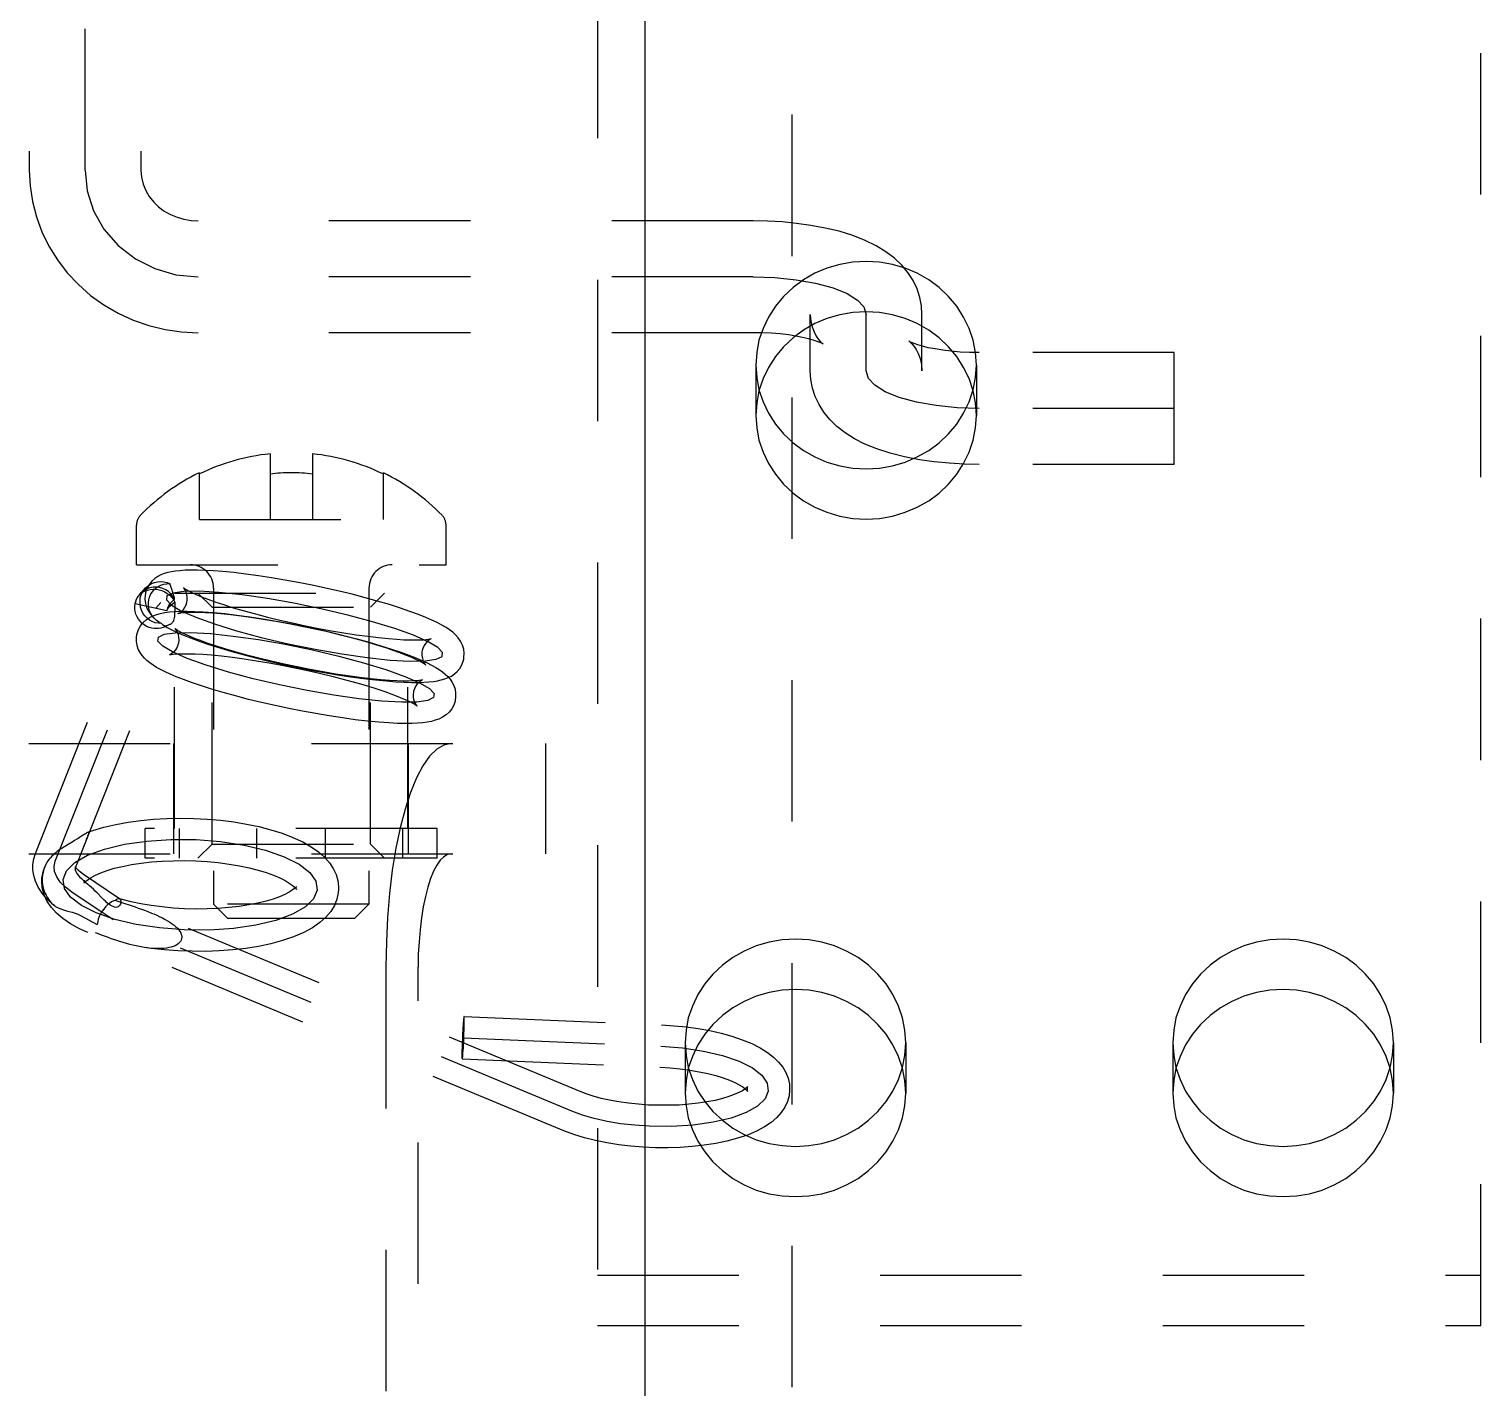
# Model space of a CAD drawing. Header units: inches. Extents: x -15 to 162, y -14 to 102.
# Drawn here: x 73.301 to 74.329, y 50.929 to 51.89 of the extents above; entities that cross this region are included whole.
import ezdxf

# ---------------------------------------------------------------- set-up
doc = ezdxf.new("R2010")
doc.units = ezdxf.units.IN
doc.header["$MEASUREMENT"] = 0
doc.linetypes.add('HIDDEN', pattern=[0.2, 0.1, -0.1])
doc.layers.add('DEFAULT_2', color=8, linetype='HIDDEN')
doc.layers.add('MAIN_OR_RIGHT_DOOR_ASSEMBLY', color=7, linetype='Continuous')

# ---------------------------------------------------------------- blocks, each defined once
blk = doc.blocks.new('ENCLOSURE')
at = {"layer": 'DEFAULT_2', "color": 8, "linetype": 'HIDDEN'}
for p, q in [((73.3016, 52.6039), (73.3016, 51.7906)), ((73.3411, 51.7906), (73.3411, 52.6036)), ((73.3806, 52.6039), (73.3806, 51.7906)), ((73.7036, 51.9131), (73.7036, 50.9734)), ((74.3286, 50.9734), (74.3286, 51.9131)), ((73.8136, 51.7546), (73.4211, 51.7546)), ((73.8136, 51.7151), (73.4211, 51.7151)), ((73.8541, 51.6486), (73.8541, 51.6885)), ((73.8936, 51.6486), (73.8936, 51.6885)), ((73.9331, 51.6486), (73.9331, 51.6885)), ((73.8136, 51.6756), (73.4211, 51.6756)), ((74.1116, 51.6615), (73.9736, 51.6615)), ((74.1116, 51.5825), (74.1116, 51.6615)), ((73.8156, 51.6527), (73.8156, 51.6171)), ((73.9716, 51.6527), (73.9716, 51.6171)), ((74.1116, 51.622), (73.9736, 51.622)), ((73.4719, 51.5899), (73.4719, 51.5434)), ((73.5019, 51.5899), (73.5019, 51.5434)), ((73.4219, 51.5434), (73.4219, 51.5765)), ((73.5519, 51.5765), (73.5519, 51.5434)), ((74.1116, 51.5825), (73.9736, 51.5825)), ((73.3774, 51.5115), (73.3774, 51.5395)), ((73.4219, 51.5434), (73.5519, 51.5434)), ((73.5964, 51.5115), (73.5964, 51.5395)), ((73.3774, 51.5115), (73.5964, 51.5115)), ((73.3801, 51.4911), (73.3838, 51.4951)), ((73.4319, 51.495), (73.4319, 51.2715)), ((73.5419, 51.495), (73.5419, 51.2715)), ((73.306, 51.3073), (73.377, 51.4864)), ((73.3764, 51.484), (73.3989, 51.4791)), ((73.391, 51.4808), (73.3947, 51.4848)), ((73.4044, 51.325), (73.4044, 51.4915)), ((73.4044, 51.4915), (73.5694, 51.4915)), ((73.4309, 51.4815), (73.4209, 51.4915)), ((73.5429, 51.4815), (73.5529, 51.4915)), ((73.5694, 51.325), (73.5694, 51.4915)), ((73.3199, 51.3018), (73.391, 51.4808)), ((73.4309, 51.314), (73.4309, 51.4815)), ((73.4309, 51.4815), (73.5429, 51.4815)), ((73.5429, 51.314), (73.5429, 51.4815)), ((73.3359, 51.3014), (73.4035, 51.4718)), ((73.3012, 51.385), (73.667, 51.385)), ((73.4039, 51.307), (73.4039, 51.385)), ((73.5699, 51.307), (73.5699, 51.385)), ((73.667, 51.307), (73.667, 51.385)), ((73.3836, 51.304), (73.3836, 51.325)), ((73.5901, 51.325), (73.3836, 51.325)), ((73.4079, 51.304), (73.4079, 51.325)), ((73.4626, 51.304), (73.4626, 51.325)), ((73.5112, 51.304), (73.5112, 51.325)), ((73.5658, 51.304), (73.5658, 51.325)), ((73.5901, 51.304), (73.5901, 51.325)), ((73.329, 51.3136), (73.3271, 51.3125)), ((73.3318, 51.3153), (73.329, 51.3136)), ((73.3336, 51.3164), (73.3318, 51.3153)), ((73.3353, 51.3174), (73.3336, 51.3164)), ((73.3418, 51.3165), (73.3424, 51.318)), ((73.4309, 51.314), (73.4209, 51.304)), ((73.4309, 51.314), (73.5429, 51.314)), ((73.5429, 51.314), (73.5529, 51.304)), ((73.3012, 51.307), (73.667, 51.307)), ((73.3344, 51.298), (73.3341, 51.297)), ((73.3344, 51.298), (73.3351, 51.2995)), ((73.3351, 51.2995), (73.3359, 51.3014)), ((73.3361, 51.3019), (73.338, 51.3069)), ((73.5901, 51.304), (73.3836, 51.304)), ((73.3654, 51.2753), (73.34, 51.2925)), ((73.3404, 51.2874), (73.3404, 51.287)), ((73.3608, 51.2603), (73.3316, 51.28)), ((73.3404, 51.287), (73.3402, 51.2863)), ((73.3414, 51.2869), (73.3429, 51.2856)), ((73.3532, 51.2757), (73.3495, 51.2794)), ((73.4904, 51.2833), (73.4906, 51.284)), ((73.4904, 51.2829), (73.4904, 51.2833)), ((73.5203, 51.282), (73.5201, 51.2794)), ((73.365, 51.2755), (73.3654, 51.2753)), ((73.4419, 51.2615), (73.4319, 51.2715)), ((73.5419, 51.2715), (73.4319, 51.2715)), ((73.5319, 51.2615), (73.5419, 51.2715)), ((73.3379, 51.2635), (73.3497, 51.257)), ((73.6855, 51.125), (73.3489, 51.2653)), ((73.6912, 51.1389), (73.3892, 51.2647)), ((73.4419, 51.2615), (73.5319, 51.2615)), ((73.6797, 51.1112), (73.3431, 51.2514)), ((73.5539, 51.227), (73.5539, 50.803)), ((73.5767, 50.803), (73.5767, 51.227)), ((73.6091, 51.1919), (73.7489, 51.186)), ((73.6085, 51.177), (73.7483, 51.1711)), ((73.7656, 51.1734), (73.7656, 51.1378)), ((73.9216, 51.1734), (73.9216, 51.1378)), ((74.1106, 51.1734), (74.1106, 51.1378)), ((74.2666, 51.1734), (74.2666, 51.1378)), ((73.6079, 51.162), (73.7477, 51.1561)), ((73.7036, 51.009), (74.3286, 51.009)), ((73.7036, 50.9734), (74.3286, 50.9734))]:
    blk.add_line(p, q, dxfattribs=at)
for points in [[(73.3016, 51.7906), (73.3021, 51.7794), (73.3038, 51.7683), (73.3066, 51.7575), (73.3105, 51.7469), (73.3155, 51.7367), (73.3215, 51.7271), (73.3284, 51.718), (73.3363, 51.7096), (73.3449, 51.702), (73.3544, 51.6952), (73.3645, 51.6894), (73.3751, 51.6845), (73.3862, 51.6806), (73.3976, 51.6779), (73.4093, 51.6762), (73.4211, 51.6756)], [(73.3411, 51.7906), (73.3426, 51.7759), (73.3471, 51.7618), (73.3544, 51.7488), (73.3645, 51.7372), (73.3766, 51.7279), (73.3903, 51.7209), (73.4053, 51.7166), (73.4211, 51.7151)], [(73.3806, 51.7906), (73.381, 51.7856), (73.3821, 51.7807), (73.384, 51.7761), (73.3865, 51.7719), (73.3896, 51.768), (73.3931, 51.7646), (73.3971, 51.7616), (73.4015, 51.7592), (73.4061, 51.7572), (73.411, 51.7558), (73.416, 51.7549), (73.4211, 51.7546)], [(73.9331, 51.6885), (73.9327, 51.6946), (73.9315, 51.7006), (73.9296, 51.7066), (73.9268, 51.7124), (73.9232, 51.7181), (73.9188, 51.7234), (73.9136, 51.7284), (73.9075, 51.7329), (73.9007, 51.7371), (73.893, 51.7409), (73.8841, 51.7443), (73.8745, 51.7473), (73.8646, 51.7496), (73.8544, 51.7515), (73.8443, 51.7529), (73.8341, 51.7539), (73.8238, 51.7544), (73.8136, 51.7546)], [(73.9716, 51.6527), (73.971, 51.6616), (73.9693, 51.6702), (73.9665, 51.6786), (73.9626, 51.6867), (73.9578, 51.6943), (73.952, 51.7013), (73.9453, 51.7075), (73.9379, 51.713), (73.9298, 51.7176), (73.9212, 51.7212), (73.9122, 51.7238), (73.903, 51.7254), (73.8936, 51.7259), (73.8842, 51.7254), (73.8749, 51.7238), (73.8659, 51.7212), (73.8573, 51.7176), (73.8493, 51.713), (73.8419, 51.7075), (73.8352, 51.7013), (73.8294, 51.6943), (73.8245, 51.6867), (73.8207, 51.6786), (73.8178, 51.6702), (73.8162, 51.6616), (73.8156, 51.6527)], [(73.8136, 51.7151), (73.8291, 51.7146), (73.8441, 51.7131), (73.8579, 51.7107), (73.8702, 51.7073), (73.8801, 51.7033), (73.8874, 51.6987), (73.892, 51.6938), (73.8936, 51.6885)], [(73.9716, 51.6171), (73.971, 51.626), (73.9693, 51.6346), (73.9665, 51.6431), (73.9626, 51.6511), (73.9578, 51.6587), (73.952, 51.6657), (73.9453, 51.6719), (73.9379, 51.6774), (73.9298, 51.682), (73.9212, 51.6856), (73.9122, 51.6882), (73.903, 51.6898), (73.8936, 51.6904), (73.8842, 51.6898), (73.8749, 51.6882), (73.8659, 51.6856), (73.8573, 51.682), (73.8493, 51.6774), (73.8419, 51.6719), (73.8352, 51.6657), (73.8294, 51.6587), (73.8245, 51.6511), (73.8207, 51.6431), (73.8178, 51.6346), (73.8162, 51.626), (73.8156, 51.6171)], [(73.8541, 51.6885), (73.8544, 51.6838), (73.8554, 51.6797), (73.8568, 51.6761), (73.8583, 51.6731), (73.8599, 51.6709), (73.8613, 51.6692), (73.8624, 51.6682), (73.863, 51.6677), (73.8633, 51.6675), (73.8633, 51.6675)], [(73.8633, 51.6675), (73.863, 51.6677), (73.8623, 51.6681), (73.8609, 51.6687), (73.8589, 51.6694), (73.8562, 51.6703), (73.8528, 51.6713), (73.8487, 51.6723), (73.8439, 51.6732), (73.8386, 51.674), (73.8328, 51.6747), (73.8266, 51.6752), (73.8202, 51.6755), (73.8136, 51.6756)], [(73.9246, 51.6692), (73.924, 51.6695), (73.9239, 51.6696), (73.9243, 51.6693), (73.925, 51.6686), (73.9261, 51.6676), (73.9275, 51.6659), (73.929, 51.6637), (73.9305, 51.6608), (73.9318, 51.6573), (73.9327, 51.6532), (73.9331, 51.6486)], [(73.9736, 51.6615), (73.9668, 51.6616), (73.9602, 51.6619), (73.9538, 51.6625), (73.9479, 51.6632), (73.9424, 51.6641), (73.9376, 51.665), (73.9335, 51.666), (73.9302, 51.667), (73.9276, 51.6679), (73.9258, 51.6686), (73.9246, 51.6692)], [(73.8156, 51.6527), (73.8162, 51.6438), (73.8178, 51.6351), (73.8207, 51.6267), (73.8245, 51.6186), (73.8294, 51.611), (73.8352, 51.6041), (73.8419, 51.5978), (73.8493, 51.5923), (73.8573, 51.5878), (73.8659, 51.5841), (73.8749, 51.5815), (73.8842, 51.5799), (73.8936, 51.5794), (73.903, 51.5799), (73.9122, 51.5815), (73.9212, 51.5841), (73.9298, 51.5878), (73.9379, 51.5923), (73.9453, 51.5978), (73.952, 51.6041), (73.9578, 51.611), (73.9626, 51.6186), (73.9665, 51.6267), (73.9693, 51.6351), (73.971, 51.6438), (73.9716, 51.6527)], [(73.9736, 51.5825), (73.963, 51.5827), (73.9523, 51.5833), (73.9418, 51.5843), (73.9314, 51.5858), (73.9208, 51.5878), (73.9107, 51.5904), (73.9013, 51.5934), (73.8928, 51.5968), (73.8854, 51.6006), (73.8788, 51.6047), (73.873, 51.6092), (73.8679, 51.6141), (73.8637, 51.6193), (73.8603, 51.6248), (73.8576, 51.6304), (73.8557, 51.6363), (73.8545, 51.6424), (73.8541, 51.6486)], [(73.9736, 51.622), (73.958, 51.6225), (73.9431, 51.624), (73.9293, 51.6264), (73.917, 51.6298), (73.9071, 51.6338), (73.8997, 51.6384), (73.8952, 51.6433), (73.8936, 51.6486)], [(73.8156, 51.6171), (73.8162, 51.6082), (73.8178, 51.5995), (73.8207, 51.5911), (73.8245, 51.583), (73.8294, 51.5755), (73.8352, 51.5685), (73.8419, 51.5622), (73.8493, 51.5568), (73.8573, 51.5522), (73.8659, 51.5486), (73.8749, 51.5459), (73.8842, 51.5443), (73.8936, 51.5438), (73.903, 51.5443), (73.9122, 51.5459), (73.9212, 51.5486), (73.9298, 51.5522), (73.9379, 51.5568), (73.9453, 51.5622), (73.952, 51.5685), (73.9578, 51.5755), (73.9626, 51.583), (73.9665, 51.5911), (73.9693, 51.5995), (73.971, 51.6082), (73.9716, 51.6171)], [(73.5112, 51.495), (73.5016, 51.497), (73.4919, 51.499), (73.4824, 51.5007), (73.4729, 51.5023), (73.4637, 51.5037), (73.4548, 51.5049), (73.4462, 51.5059), (73.4384, 51.5067), (73.4317, 51.5072), (73.4257, 51.5075), (73.4205, 51.5077), (73.4159, 51.5077), (73.4119, 51.5076), (73.4083, 51.5073), (73.4051, 51.507), (73.4022, 51.5065), (73.3996, 51.506), (73.3971, 51.5052), (73.3947, 51.5043), (73.3925, 51.5031), (73.3903, 51.5017), (73.3883, 51.4999), (73.3866, 51.4978), (73.3851, 51.4954), (73.3841, 51.4928), (73.3837, 51.4912)], [(73.3771, 51.4864), (73.3776, 51.4876), (73.3787, 51.4892), (73.38, 51.4906), (73.3815, 51.4918), (73.3832, 51.4928), (73.3851, 51.4936), (73.3871, 51.494), (73.3891, 51.4942), (73.3913, 51.4942), (73.3934, 51.4938), (73.3954, 51.4932), (73.3974, 51.4923), (73.3992, 51.4912), (73.4009, 51.4899), (73.4024, 51.4884), (73.4036, 51.4868), (73.4046, 51.485)], [(73.3951, 51.4699), (73.3929, 51.4701), (73.3907, 51.4705), (73.3886, 51.4713), (73.3866, 51.4724), (73.3849, 51.4738), (73.3833, 51.4754), (73.382, 51.4773), (73.381, 51.4793), (73.3803, 51.4814), (73.3799, 51.4836), (73.3799, 51.4858), (73.3801, 51.488), (73.3808, 51.4902), (73.3817, 51.4922), (73.3829, 51.494), (73.3838, 51.4951)], [(73.4044, 51.4871), (73.4033, 51.4891), (73.4018, 51.4909), (73.4001, 51.4925), (73.3982, 51.4938), (73.396, 51.4948), (73.3938, 51.4954), (73.3915, 51.4957), (73.3892, 51.4956), (73.3869, 51.4952), (73.3847, 51.4944), (73.3827, 51.4933), (73.3809, 51.4919), (73.3801, 51.4911)], [(73.3838, 51.4951), (73.3844, 51.4957), (73.3861, 51.4971), (73.388, 51.4982), (73.3901, 51.499), (73.3923, 51.4995), (73.3945, 51.4997), (73.3967, 51.4995), (73.3989, 51.499), (73.401, 51.4982)], [(73.3861, 51.4867), (73.3866, 51.4886), (73.3874, 51.4904), (73.3884, 51.492), (73.3897, 51.4936), (73.3912, 51.4949), (73.3928, 51.4961), (73.3947, 51.497), (73.3967, 51.4977), (73.3988, 51.4981), (73.401, 51.4982)], [(73.4017, 51.4961), (73.4014, 51.4968), (73.4012, 51.4976), (73.401, 51.4982)], [(73.4044, 51.4871), (73.4042, 51.4882), (73.4039, 51.4894), (73.4036, 51.4905), (73.4033, 51.4915), (73.4029, 51.4925), (73.4026, 51.4935), (73.4017, 51.4961)], [(73.4108, 51.4952), (73.4107, 51.4953), (73.4106, 51.4953), (73.4109, 51.4951), (73.4117, 51.4945), (73.413, 51.4938), (73.4147, 51.4928), (73.417, 51.4917), (73.42, 51.4903), (73.4235, 51.4888), (73.4278, 51.4872), (73.4329, 51.4853), (73.4389, 51.4833), (73.4458, 51.4811), (73.4535, 51.4789), (73.4616, 51.4767), (73.4701, 51.4745), (73.4789, 51.4723), (73.4879, 51.4703)], [(73.4131, 51.4852), (73.4132, 51.4861), (73.4133, 51.4885), (73.413, 51.4908), (73.4124, 51.4926), (73.4117, 51.4939), (73.4111, 51.4948), (73.4108, 51.4952)], [(73.6089, 51.4447), (73.6091, 51.446), (73.6093, 51.4489), (73.6089, 51.4519), (73.608, 51.4547), (73.6067, 51.4574), (73.6051, 51.4597), (73.6032, 51.4619), (73.6012, 51.4637), (73.5989, 51.4655), (73.5964, 51.4672), (73.5935, 51.4688), (73.5902, 51.4706), (73.5864, 51.4724), (73.582, 51.4743), (73.5769, 51.4763), (73.5709, 51.4785), (73.5641, 51.4808), (73.5563, 51.4833), (73.5478, 51.4858), (73.5391, 51.4882), (73.53, 51.4906), (73.5207, 51.4928), (73.5112, 51.495)], [(73.3883, 51.4666), (73.3864, 51.4672), (73.3846, 51.4679), (73.3829, 51.4689), (73.3813, 51.4702), (73.38, 51.4715), (73.3788, 51.4731), (73.3778, 51.4747), (73.377, 51.4765), (73.3765, 51.4784), (73.3762, 51.4803), (73.3762, 51.4822), (73.3764, 51.484)], [(73.3801, 51.4911), (73.3793, 51.4903), (73.378, 51.4884), (73.377, 51.4863), (73.3764, 51.484)], [(73.3764, 51.484), (73.3769, 51.4859), (73.3771, 51.4864)], [(73.3837, 51.4912), (73.3835, 51.49), (73.3834, 51.4871), (73.3837, 51.4841), (73.3846, 51.4812), (73.3859, 51.4786), (73.3875, 51.4762), (73.3894, 51.4741), (73.3913, 51.4723)], [(73.3913, 51.4723), (73.3899, 51.4737), (73.3886, 51.4753), (73.3875, 51.477), (73.3867, 51.4789), (73.3861, 51.4808), (73.3858, 51.4828), (73.3858, 51.4847), (73.3861, 51.4867)], [(73.5079, 51.4804), (73.4888, 51.4843), (73.47, 51.4876), (73.4522, 51.4901), (73.4357, 51.4919), (73.4219, 51.4927), (73.411, 51.4925), (73.4032, 51.4914), (73.399, 51.4894), (73.3986, 51.4866), (73.4019, 51.4831), (73.4088, 51.479), (73.4193, 51.4744), (73.4325, 51.4696), (73.4482, 51.4648), (73.4657, 51.4601), (73.4847, 51.4556)], [(73.4044, 51.4871), (73.4036, 51.4865), (73.4028, 51.4858), (73.4021, 51.4851), (73.4015, 51.4844), (73.4008, 51.4836), (73.4003, 51.4828), (73.3998, 51.4819), (73.3994, 51.481), (73.3991, 51.4801), (73.3989, 51.4791)], [(73.3989, 51.4791), (73.3998, 51.4807), (73.4011, 51.4822), (73.4027, 51.4836), (73.4046, 51.485)], [(73.4046, 51.485), (73.4045, 51.4843), (73.4045, 51.4837), (73.4045, 51.483), (73.4045, 51.4824)], [(73.4073, 51.477), (73.407, 51.4769), (73.4068, 51.4768), (73.407, 51.4769), (73.4076, 51.4772), (73.4084, 51.4778), (73.4095, 51.4786), (73.4106, 51.4799), (73.4117, 51.4816), (73.4127, 51.4836), (73.4131, 51.4852)], [(73.3777, 51.4622), (73.3778, 51.4628), (73.3788, 51.4656), (73.3802, 51.4682), (73.382, 51.4705), (73.3842, 51.4725), (73.3866, 51.4742), (73.3892, 51.4754), (73.3918, 51.4764), (73.3945, 51.4771), (73.3975, 51.4777), (73.4007, 51.4781), (73.4044, 51.4784), (73.4085, 51.4786), (73.4132, 51.4786), (73.4185, 51.4785), (73.4247, 51.4782), (73.4318, 51.4777), (73.4398, 51.4769), (73.4485, 51.4759), (73.4575, 51.4747), (73.4668, 51.4733), (73.4763, 51.4717), (73.4859, 51.4699), (73.4955, 51.468), (73.5052, 51.4659)], [(73.3951, 51.4699), (73.3932, 51.471), (73.3913, 51.4723)], [(73.4041, 51.4739), (73.4039, 51.4729), (73.4037, 51.4721), (73.4035, 51.4717)], [(73.4044, 51.4767), (73.4043, 51.4759), (73.4043, 51.4752), (73.4042, 51.4745), (73.4041, 51.4739)], [(73.4045, 51.4824), (73.4045, 51.4797), (73.4045, 51.4789), (73.4045, 51.4782), (73.4044, 51.4775), (73.4044, 51.4767)], [(73.5047, 51.4657), (73.4956, 51.4677), (73.4864, 51.4695), (73.4773, 51.4711), (73.4684, 51.4726), (73.4597, 51.474), (73.4515, 51.4751), (73.4439, 51.476), (73.437, 51.4767), (73.4311, 51.4772), (73.426, 51.4775), (73.4216, 51.4777), (73.4179, 51.4777), (73.4148, 51.4777), (73.4122, 51.4776), (73.4102, 51.4774), (73.4087, 51.4772), (73.4076, 51.477), (73.4073, 51.477)], [(73.4847, 51.4556), (73.5038, 51.4517), (73.5226, 51.4484), (73.5405, 51.4458), (73.5569, 51.4441), (73.5707, 51.4433), (73.5817, 51.4435), (73.5894, 51.4446), (73.5936, 51.4466), (73.594, 51.4494), (73.5907, 51.4529), (73.5838, 51.457), (73.5733, 51.4616), (73.5601, 51.4664), (73.5444, 51.4712), (73.5269, 51.4759), (73.5079, 51.4804)], [(73.4755, 51.4119), (73.4659, 51.4141), (73.4566, 51.4163), (73.4474, 51.4187), (73.4387, 51.4211), (73.4304, 51.4236), (73.4228, 51.426), (73.4163, 51.4282), (73.4106, 51.4303), (73.4056, 51.4322), (73.4013, 51.434), (73.3976, 51.4358), (73.3944, 51.4374), (73.3916, 51.4389), (73.3891, 51.4405), (73.3869, 51.4421), (73.3848, 51.4437), (73.383, 51.4454), (73.3814, 51.4474), (73.3799, 51.4495), (73.3787, 51.4519), (73.3779, 51.4544), (73.3774, 51.4571), (73.3774, 51.46), (73.3777, 51.4622)], [(73.4003, 51.4691), (73.399, 51.4683), (73.3976, 51.4676), (73.3962, 51.467), (73.3947, 51.4666), (73.3931, 51.4663), (73.3915, 51.4663), (73.3899, 51.4664), (73.3883, 51.4666)], [(73.4787, 51.4265), (73.46, 51.4309), (73.4425, 51.4356), (73.4268, 51.4405), (73.4133, 51.4453), (73.403, 51.4498), (73.396, 51.4539), (73.3926, 51.4575), (73.393, 51.4603), (73.3971, 51.4623), (73.4048, 51.4634), (73.4157, 51.4636), (73.4297, 51.4628), (73.4459, 51.4611), (73.4637, 51.4586), (73.4825, 51.4553), (73.5019, 51.4513)], [(73.3951, 51.4699), (73.3954, 51.4696), (73.3957, 51.4693), (73.396, 51.469), (73.3962, 51.4689)], [(73.3962, 51.4689), (73.3963, 51.4688), (73.3968, 51.4686), (73.3972, 51.4685), (73.3977, 51.4684), (73.3982, 51.4684), (73.3987, 51.4685), (73.3992, 51.4686), (73.3997, 51.4688), (73.4003, 51.4691)], [(73.3962, 51.4689), (73.3991, 51.4671), (73.4024, 51.4654), (73.4062, 51.4636), (73.4106, 51.4617), (73.4157, 51.4597), (73.4217, 51.4575), (73.4286, 51.4551), (73.4363, 51.4527), (73.4448, 51.4502), (73.4535, 51.4477), (73.4626, 51.4454), (73.472, 51.4431), (73.4815, 51.441)], [(73.4035, 51.4717), (73.4034, 51.4714), (73.403, 51.4708), (73.4027, 51.4703), (73.4023, 51.4699), (73.4018, 51.4695), (73.4014, 51.4693), (73.4008, 51.4692), (73.4003, 51.4691)], [(73.4046, 51.4663), (73.4047, 51.4661), (73.4051, 51.4657), (73.4056, 51.4649), (73.4063, 51.4637), (73.4068, 51.4622), (73.4072, 51.4603), (73.4073, 51.4581), (73.4071, 51.4561)], [(73.4819, 51.4412), (73.4728, 51.4433), (73.464, 51.4454), (73.4554, 51.4476), (73.4473, 51.4499), (73.4398, 51.4521), (73.4332, 51.4542), (73.4275, 51.4561), (73.4226, 51.4578), (73.4184, 51.4594), (73.4149, 51.4609), (73.412, 51.4622), (73.4096, 51.4633), (73.4078, 51.4643), (73.4064, 51.4651), (73.4054, 51.4657), (73.4048, 51.4661), (73.4046, 51.4663)], [(73.4879, 51.4703), (73.497, 51.4683), (73.5062, 51.4665), (73.5153, 51.4648), (73.5242, 51.4633), (73.5329, 51.462), (73.5411, 51.4609), (73.5487, 51.46), (73.5556, 51.4593), (73.5615, 51.4588), (73.5666, 51.4585), (73.571, 51.4583), (73.5747, 51.4583), (73.5778, 51.4583), (73.5804, 51.4584), (73.5824, 51.4586), (73.584, 51.4588), (73.585, 51.459), (73.5853, 51.459)], [(73.5819, 51.4408), (73.5819, 51.4407), (73.582, 51.4407), (73.5817, 51.4409), (73.5809, 51.4415), (73.5797, 51.4422), (73.5779, 51.4432), (73.5756, 51.4443), (73.5727, 51.4456), (73.5691, 51.4471), (73.5648, 51.4488), (73.5597, 51.4507), (73.5537, 51.4527), (73.5468, 51.4548), (73.5392, 51.4571), (73.5311, 51.4593), (73.5226, 51.4615), (73.5137, 51.4637), (73.5047, 51.4657)], [(73.5052, 51.4659), (73.5147, 51.4638), (73.5241, 51.4615), (73.5332, 51.4591), (73.542, 51.4567), (73.5503, 51.4542), (73.5578, 51.4519), (73.5644, 51.4496), (73.5701, 51.4476), (73.575, 51.4456), (73.5793, 51.4438), (73.583, 51.4421), (73.5862, 51.4405), (73.5891, 51.4389), (73.5915, 51.4373), (73.5938, 51.4358), (73.5958, 51.4342), (73.5976, 51.4324), (73.5993, 51.4305), (73.6007, 51.4283), (73.6019, 51.426), (73.6028, 51.4234), (73.6032, 51.4207), (73.6032, 51.4179), (73.6029, 51.4157)], [(73.4071, 51.4561), (73.407, 51.4556), (73.4061, 51.4533), (73.405, 51.4513), (73.4036, 51.4497), (73.4025, 51.4487), (73.4015, 51.4481), (73.401, 51.4479)], [(73.5853, 51.459), (73.5857, 51.4591), (73.5859, 51.4591), (73.5856, 51.4591), (73.585, 51.4588), (73.5842, 51.4582), (73.5831, 51.4573), (73.582, 51.4561), (73.5809, 51.4544), (73.58, 51.4523), (73.5796, 51.4508)], [(73.401, 51.4479), (73.4009, 51.4478), (73.4008, 51.4478), (73.4011, 51.4479), (73.402, 51.448), (73.4033, 51.4482), (73.4052, 51.4484), (73.4077, 51.4486), (73.4108, 51.4486), (73.4145, 51.4486), (73.419, 51.4485), (73.4243, 51.4482), (73.4304, 51.4477), (73.4375, 51.447), (73.4453, 51.4461), (73.4536, 51.4449), (73.4623, 51.4436), (73.4712, 51.4421), (73.4803, 51.4404), (73.4895, 51.4386), (73.4987, 51.4366)], [(73.5019, 51.4513), (73.5206, 51.4469), (73.5381, 51.4422), (73.5538, 51.4374), (73.5673, 51.4325), (73.5776, 51.428), (73.5846, 51.4239), (73.588, 51.4204), (73.5876, 51.4175), (73.5835, 51.4155), (73.5758, 51.4144), (73.5649, 51.4142), (73.5509, 51.415), (73.5348, 51.4167), (73.517, 51.4193), (73.4981, 51.4226), (73.4787, 51.4265)], [(73.4815, 51.441), (73.4911, 51.4389), (73.5007, 51.437), (73.5102, 51.4353), (73.5197, 51.4337), (73.529, 51.4323), (73.5379, 51.431), (73.5464, 51.43), (73.5542, 51.4293), (73.561, 51.4288), (73.5669, 51.4284), (73.5722, 51.4283), (73.5767, 51.4283), (73.5808, 51.4284), (73.5843, 51.4286), (73.5875, 51.429), (73.5904, 51.4294), (73.593, 51.43), (73.5955, 51.4307), (73.5979, 51.4317), (73.6002, 51.4328), (73.6023, 51.4343), (73.6043, 51.4361), (73.6061, 51.4382), (73.6075, 51.4406), (73.6085, 51.4432), (73.6089, 51.4447)], [(73.5796, 51.4508), (73.5794, 51.4499), (73.5793, 51.4474), (73.5797, 51.4452), (73.5803, 51.4433), (73.581, 51.442), (73.5816, 51.4412), (73.5819, 51.4408)], [(73.5796, 51.43), (73.5797, 51.43), (73.5798, 51.4301), (73.5795, 51.43), (73.5787, 51.4298), (73.5773, 51.4296), (73.5754, 51.4294), (73.5729, 51.4293), (73.5698, 51.4292), (73.5661, 51.4292), (73.5616, 51.4294), (73.5563, 51.4297), (73.5502, 51.4301), (73.5431, 51.4309), (73.5353, 51.4318), (73.527, 51.4329), (73.5183, 51.4342), (73.5094, 51.4357), (73.5003, 51.4374), (73.4911, 51.4392), (73.4819, 51.4412)], [(73.4987, 51.4366), (73.5078, 51.4346), (73.5166, 51.4324), (73.5252, 51.4302), (73.5333, 51.428), (73.5408, 51.4258), (73.5474, 51.4237), (73.5532, 51.4218), (73.5581, 51.42), (73.5622, 51.4184), (73.5657, 51.417), (73.5687, 51.4157), (73.571, 51.4145), (73.5729, 51.4136), (73.5743, 51.4128), (73.5752, 51.4122), (73.5758, 51.4117), (73.576, 51.4116)], [(73.576, 51.4116), (73.5759, 51.4117), (73.5755, 51.4121), (73.575, 51.4129), (73.5744, 51.4141), (73.5738, 51.4156), (73.5734, 51.4176), (73.5733, 51.4198), (73.5736, 51.4217)], [(73.5736, 51.4217), (73.5737, 51.4222), (73.5745, 51.4246), (73.5757, 51.4266), (73.577, 51.4281), (73.5782, 51.4291), (73.5791, 51.4297), (73.5796, 51.43)], [(73.6029, 51.4157), (73.6028, 51.415), (73.6019, 51.4123), (73.6004, 51.4097), (73.5986, 51.4073), (73.5964, 51.4053), (73.594, 51.4037), (73.5914, 51.4024), (73.5888, 51.4015), (73.5861, 51.4007), (73.5831, 51.4001), (73.5799, 51.3997), (73.5763, 51.3994), (73.5722, 51.3992), (73.5675, 51.3992), (73.5621, 51.3993), (73.5559, 51.3996), (73.5488, 51.4002), (73.5408, 51.4009), (73.5321, 51.4019), (73.5231, 51.4032), (73.5138, 51.4046), (73.5044, 51.4062), (73.4948, 51.4079), (73.4851, 51.4098), (73.4755, 51.4119)], [(73.6001, 51.385), (73.5949, 51.384), (73.5898, 51.381), (73.5848, 51.3761), (73.58, 51.3693), (73.5755, 51.3607), (73.5713, 51.3505), (73.5674, 51.3387), (73.5639, 51.3255), (73.5609, 51.311), (73.5584, 51.2955), (73.5565, 51.2791), (73.555, 51.2621), (73.5542, 51.2448), (73.5539, 51.227)], [(73.3431, 51.3223), (73.3465, 51.3235), (73.3544, 51.3259), (73.3628, 51.3279), (73.3715, 51.3295), (73.3804, 51.3307), (73.3896, 51.3316), (73.399, 51.3321), (73.4085, 51.3323), (73.418, 51.3321), (73.4275, 51.3316), (73.4369, 51.3308), (73.4462, 51.3296), (73.4552, 51.3281), (73.464, 51.3263), (73.4724, 51.3241), (73.4805, 51.3216), (73.4881, 51.3187), (73.495, 51.3155), (73.5011, 51.312), (73.5062, 51.3084), (73.5105, 51.3046), (73.5139, 51.3007), (73.5166, 51.2966), (73.5186, 51.2924), (73.5198, 51.2881), (73.5203, 51.2838), (73.5203, 51.282)], [(73.3408, 51.3209), (73.3386, 51.3195), (73.3378, 51.319), (73.337, 51.3185), (73.3362, 51.318), (73.3353, 51.3174)], [(73.3431, 51.3223), (73.3428, 51.3222), (73.3424, 51.322), (73.342, 51.3217), (73.3414, 51.3213), (73.3408, 51.3209)], [(73.3424, 51.318), (73.3427, 51.3187), (73.3429, 51.3193), (73.3431, 51.3199), (73.3433, 51.3204), (73.3435, 51.3208), (73.3436, 51.3212), (73.3437, 51.3216), (73.3437, 51.3218), (73.3437, 51.3221), (73.3437, 51.3222), (73.3436, 51.3223), (73.3434, 51.3224), (73.3432, 51.3223), (73.3431, 51.3223)], [(73.3271, 51.3125), (73.3262, 51.3119), (73.3252, 51.3113), (73.3242, 51.3106), (73.3233, 51.31), (73.3223, 51.3093), (73.3213, 51.3086), (73.3203, 51.3078), (73.3194, 51.307), (73.3184, 51.3062), (73.3175, 51.3053), (73.3166, 51.3043), (73.3157, 51.3032), (73.3148, 51.3021), (73.314, 51.3008), (73.3132, 51.2994), (73.3125, 51.2979)], [(73.3255, 51.2889), (73.328, 51.2951), (73.3339, 51.3008), (73.3428, 51.306), (73.3548, 51.3104), (73.3689, 51.3138), (73.3847, 51.3161), (73.4017, 51.3172), (73.4196, 51.3171), (73.4369, 51.3157), (73.4535, 51.3132), (73.4686, 51.3096), (73.4819, 51.305), (73.4924, 51.2998), (73.5, 51.2939), (73.5043, 51.2877), (73.5053, 51.2814)], [(73.3395, 51.3105), (73.3399, 51.3116), (73.3407, 51.3137)], [(73.3193, 51.2704), (73.3182, 51.2713), (73.314, 51.2752), (73.3106, 51.2793), (73.3079, 51.2834), (73.306, 51.2876), (73.3048, 51.2917), (73.3042, 51.2957), (73.3042, 51.2996), (73.3048, 51.3035), (73.306, 51.3073)], [(73.3104, 51.2882), (73.3105, 51.2898), (73.3113, 51.2942), (73.3125, 51.2979)], [(73.3125, 51.2979), (73.3119, 51.2961), (73.3113, 51.2941), (73.3109, 51.2919)], [(73.3316, 51.28), (73.3271, 51.2835), (73.3235, 51.2871), (73.321, 51.2908), (73.3195, 51.2946), (73.3191, 51.2982), (73.3199, 51.3018)], [(73.3342, 51.2979), (73.334, 51.2982), (73.334, 51.2981), (73.3341, 51.2977), (73.3341, 51.297)], [(73.34, 51.2925), (73.338, 51.2939), (73.3365, 51.2952), (73.3354, 51.2963), (73.3346, 51.2972), (73.3342, 51.2979)], [(73.3402, 51.2863), (73.3402, 51.2863), (73.3406, 51.2868), (73.3416, 51.2878), (73.3432, 51.289), (73.3454, 51.2904), (73.3484, 51.292), (73.3521, 51.2936), (73.3566, 51.2952), (73.3617, 51.2968), (73.3675, 51.2982), (73.3739, 51.2994), (73.3807, 51.3005), (73.388, 51.3013), (73.3956, 51.3019), (73.4035, 51.3022), (73.4114, 51.3023), (73.4195, 51.302), (73.4275, 51.3016), (73.4353, 51.3008), (73.4429, 51.2998), (73.4502, 51.2986), (73.4571, 51.2971), (73.4634, 51.2955), (73.4692, 51.2938), (73.4744, 51.2919), (73.4788, 51.29), (73.4825, 51.2882), (73.4854, 51.2864), (73.4876, 51.2848), (73.4891, 51.2835), (73.4901, 51.2825), (73.4902, 51.2824)], [(73.6001, 51.307), (73.5974, 51.3065), (73.5949, 51.305), (73.5923, 51.3025), (73.5899, 51.299), (73.5876, 51.2947), (73.5855, 51.2895), (73.5835, 51.2835), (73.5818, 51.2768), (73.5803, 51.2695), (73.579, 51.2617), (73.578, 51.2534), (73.5773, 51.2448), (73.5768, 51.236), (73.5767, 51.227)], [(73.3431, 51.2514), (73.3372, 51.2541), (73.3307, 51.2576), (73.3253, 51.2613), (73.3208, 51.2652), (73.3172, 51.2692), (73.3143, 51.2733), (73.3123, 51.2776), (73.311, 51.282), (73.3104, 51.2865), (73.3104, 51.2883)], [(73.3109, 51.2919), (73.3107, 51.2903), (73.3107, 51.2886), (73.3107, 51.2869), (73.3109, 51.2853), (73.3112, 51.2837), (73.3116, 51.2821)], [(73.5053, 51.2814), (73.5027, 51.2752), (73.4969, 51.2695), (73.4879, 51.2643), (73.476, 51.2599), (73.4619, 51.2565), (73.4461, 51.2542), (73.429, 51.2531), (73.4112, 51.2532), (73.3938, 51.2546), (73.3773, 51.2571), (73.3622, 51.2607), (73.3489, 51.2653), (73.3384, 51.2705), (73.3308, 51.2764), (73.3265, 51.2826), (73.3255, 51.2889)], [(73.3341, 51.297), (73.334, 51.2969), (73.3341, 51.2957), (73.3345, 51.2945), (73.3351, 51.2932), (73.3361, 51.292), (73.3372, 51.2907), (73.3385, 51.2895), (73.3399, 51.2882), (73.3414, 51.2869)], [(73.3406, 51.2879), (73.3403, 51.2883), (73.3403, 51.2884), (73.3404, 51.2879), (73.3404, 51.2874)], [(73.3424, 51.286), (73.3416, 51.2868), (73.3407, 51.2878), (73.3406, 51.2879)], [(73.3116, 51.2821), (73.3122, 51.2806), (73.3128, 51.2791), (73.3135, 51.2777), (73.3143, 51.2763), (73.3152, 51.2749), (73.3162, 51.2735), (73.3174, 51.2722), (73.3187, 51.2709), (73.3193, 51.2705)], [(73.3495, 51.2794), (73.3482, 51.2807), (73.3469, 51.282), (73.3456, 51.2832), (73.3442, 51.2845), (73.3429, 51.2856)], [(73.4906, 51.284), (73.4905, 51.284), (73.4901, 51.2834), (73.4892, 51.2825), (73.4876, 51.2813), (73.4854, 51.2799), (73.4824, 51.2783), (73.4787, 51.2767), (73.4742, 51.2751), (73.4691, 51.2735), (73.4633, 51.2721), (73.4569, 51.2709), (73.45, 51.2698), (73.4428, 51.269), (73.4352, 51.2684), (73.4273, 51.2681), (73.4193, 51.268), (73.4113, 51.2682), (73.4033, 51.2687), (73.3955, 51.2695), (73.3878, 51.2705), (73.3806, 51.2717), (73.3737, 51.2732), (73.3673, 51.2748), (73.365, 51.2755)], [(73.5201, 51.2794), (73.5192, 51.275), (73.5174, 51.2706), (73.5148, 51.2663), (73.5114, 51.2623), (73.5071, 51.2584), (73.5019, 51.2548), (73.4957, 51.2514), (73.4886, 51.2483), (73.4808, 51.2457), (73.4725, 51.2434), (73.4638, 51.2416), (73.4548, 51.2402), (73.4455, 51.2391), (73.436, 51.2384), (73.4264, 51.238), (73.4167, 51.2381), (73.4069, 51.2384), (73.3973, 51.2391), (73.3878, 51.2402), (73.3829, 51.2409)], [(73.4902, 51.2824), (73.4905, 51.282), (73.4905, 51.2819), (73.4904, 51.2824), (73.4904, 51.2829)], [(73.3193, 51.2705), (73.3202, 51.2698), (73.3219, 51.2688)], [(73.3219, 51.2688), (73.3238, 51.2681), (73.3258, 51.2674), (73.3278, 51.2668), (73.3299, 51.2663), (73.332, 51.2658), (73.334, 51.2651), (73.336, 51.2644), (73.3379, 51.2635)], [(73.3628, 51.2741), (73.3613, 51.2737), (73.3598, 51.273), (73.3583, 51.272), (73.3568, 51.2709), (73.3555, 51.2695), (73.3542, 51.268), (73.353, 51.2663), (73.352, 51.2646), (73.3511, 51.2627), (73.3504, 51.2608), (73.35, 51.2589), (73.3497, 51.257)], [(73.3654, 51.2753), (73.3656, 51.2751), (73.366, 51.2746), (73.3663, 51.2739), (73.3663, 51.2731), (73.3663, 51.2722), (73.366, 51.2714), (73.3656, 51.2707), (73.365, 51.2701), (73.3644, 51.2696), (73.3636, 51.2693), (73.3627, 51.2692), (73.3618, 51.2693), (73.3608, 51.2697), (73.3597, 51.2702), (73.3587, 51.2708), (73.3576, 51.2716), (73.3565, 51.2725), (73.3554, 51.2735), (73.3543, 51.2746), (73.3532, 51.2757)], [(73.3628, 51.2741), (73.3632, 51.2748), (73.3638, 51.2753), (73.3644, 51.2755), (73.365, 51.2755)], [(73.3628, 51.2741), (73.365, 51.2734), (73.3764, 51.2695)], [(73.3764, 51.2695), (73.3786, 51.2687), (73.3809, 51.2679), (73.3832, 51.2671), (73.3854, 51.2662), (73.3876, 51.2654), (73.3892, 51.2647)], [(73.3897, 51.2645), (73.3918, 51.2636), (73.3939, 51.2626), (73.3958, 51.2617), (73.3977, 51.2607), (73.3994, 51.2597), (73.4011, 51.2587), (73.4026, 51.2576), (73.404, 51.2566), (73.4053, 51.2555), (73.4064, 51.2544), (73.4073, 51.2533), (73.4081, 51.2522), (73.4087, 51.2511), (73.4091, 51.25), (73.4094, 51.249), (73.4094, 51.248)], [(73.3829, 51.2409), (73.3819, 51.2411), (73.3796, 51.2415), (73.3773, 51.2419), (73.3749, 51.2425), (73.3726, 51.243), (73.3703, 51.2436), (73.368, 51.2443), (73.3657, 51.245), (73.3635, 51.2457), (73.3612, 51.2464), (73.359, 51.2472), (73.3569, 51.248), (73.3547, 51.2488), (73.3526, 51.2496), (73.3505, 51.2504), (73.3485, 51.2512)], [(73.4094, 51.248), (73.4093, 51.247), (73.409, 51.246), (73.4085, 51.2451), (73.4078, 51.2443), (73.407, 51.2435), (73.4059, 51.2428), (73.4048, 51.2421), (73.4034, 51.2416), (73.402, 51.2411), (73.4003, 51.2407), (73.3986, 51.2404), (73.3968, 51.2402), (73.3949, 51.2401), (73.3928, 51.2401), (73.3907, 51.2401), (73.3886, 51.2402), (73.3864, 51.2404), (73.3841, 51.2407)], [(73.9216, 51.1734), (73.921, 51.1823), (73.9193, 51.191), (73.9165, 51.1994), (73.9126, 51.2075), (73.9078, 51.215), (73.902, 51.222), (73.8953, 51.2283), (73.8879, 51.2337), (73.8798, 51.2383), (73.8712, 51.2419), (73.8622, 51.2446), (73.853, 51.2462), (73.8436, 51.2467), (73.8342, 51.2462), (73.8249, 51.2446), (73.8159, 51.2419), (73.8073, 51.2383), (73.7993, 51.2337), (73.7919, 51.2283), (73.7852, 51.222), (73.7794, 51.215), (73.7745, 51.2075), (73.7707, 51.1994), (73.7678, 51.191), (73.7662, 51.1823), (73.7656, 51.1734)], [(74.2666, 51.1734), (74.266, 51.1823), (74.2643, 51.191), (74.2615, 51.1994), (74.2576, 51.2075), (74.2528, 51.215), (74.247, 51.222), (74.2403, 51.2283), (74.2329, 51.2337), (74.2248, 51.2383), (74.2162, 51.2419), (74.2072, 51.2446), (74.198, 51.2462), (74.1886, 51.2467), (74.1792, 51.2462), (74.1699, 51.2446), (74.1609, 51.2419), (74.1523, 51.2383), (74.1443, 51.2337), (74.1369, 51.2283), (74.1302, 51.222), (74.1244, 51.215), (74.1195, 51.2075), (74.1157, 51.1994), (74.1128, 51.191), (74.1112, 51.1823), (74.1106, 51.1734)], [(73.9216, 51.1378), (73.921, 51.1467), (73.9193, 51.1554), (73.9165, 51.1638), (73.9126, 51.1719), (73.9078, 51.1795), (73.902, 51.1864), (73.8953, 51.1927), (73.8879, 51.1982), (73.8798, 51.2027), (73.8712, 51.2064), (73.8622, 51.209), (73.853, 51.2106), (73.8436, 51.2111), (73.8342, 51.2106), (73.8249, 51.209), (73.8159, 51.2064), (73.8073, 51.2027), (73.7993, 51.1982), (73.7919, 51.1927), (73.7852, 51.1864), (73.7794, 51.1795), (73.7745, 51.1719), (73.7707, 51.1638), (73.7678, 51.1554), (73.7662, 51.1467), (73.7656, 51.1378)], [(74.2666, 51.1378), (74.266, 51.1467), (74.2643, 51.1554), (74.2615, 51.1638), (74.2576, 51.1719), (74.2528, 51.1795), (74.247, 51.1864), (74.2403, 51.1927), (74.2329, 51.1982), (74.2248, 51.2027), (74.2162, 51.2064), (74.2072, 51.209), (74.198, 51.2106), (74.1886, 51.2111), (74.1792, 51.2106), (74.1699, 51.209), (74.1609, 51.2064), (74.1523, 51.2027), (74.1443, 51.1982), (74.1369, 51.1927), (74.1302, 51.1864), (74.1244, 51.1795), (74.1195, 51.1719), (74.1157, 51.1638), (74.1128, 51.1554), (74.1112, 51.1467), (74.1106, 51.1378)], [(73.6091, 51.1919), (73.6091, 51.1919), (73.609, 51.1916), (73.6089, 51.191), (73.6088, 51.1901), (73.6087, 51.1889), (73.6086, 51.1875), (73.6085, 51.1859), (73.6084, 51.1841), (73.6082, 51.1821), (73.6081, 51.1801), (73.608, 51.1779), (73.608, 51.1758), (73.6079, 51.1737), (73.6078, 51.1716)], [(73.6092, 51.1823), (73.6093, 51.1842), (73.6093, 51.186), (73.6093, 51.1876), (73.6093, 51.189), (73.6093, 51.1901), (73.6093, 51.191), (73.6092, 51.1916), (73.6092, 51.1919), (73.6091, 51.1919)], [(73.7489, 51.186), (73.7576, 51.1855), (73.7663, 51.1847), (73.7747, 51.1835), (73.783, 51.182), (73.791, 51.1802), (73.7986, 51.1781), (73.8059, 51.1756), (73.8127, 51.1728), (73.8186, 51.1698), (73.8238, 51.1666), (73.8281, 51.1632), (73.8317, 51.1597), (73.8346, 51.1561), (73.8368, 51.1523), (73.8384, 51.1483), (73.8393, 51.1442), (73.8395, 51.1399)], [(73.6079, 51.162), (73.6079, 51.162), (73.608, 51.1623), (73.6081, 51.1629), (73.6082, 51.1638), (73.6083, 51.165), (73.6084, 51.1664), (73.6085, 51.168), (73.6087, 51.1698), (73.6088, 51.1718), (73.6089, 51.1739), (73.609, 51.176), (73.6091, 51.1781), (73.6091, 51.1802), (73.6092, 51.1823)], [(73.6078, 51.1716), (73.6078, 51.1697), (73.6077, 51.1679), (73.6077, 51.1663), (73.6077, 51.1649), (73.6077, 51.1638), (73.6077, 51.1629), (73.6078, 51.1623), (73.6078, 51.162), (73.6079, 51.162)], [(73.7483, 51.1711), (73.7637, 51.1699), (73.7785, 51.1676), (73.7921, 51.1644), (73.8037, 51.1604), (73.8132, 51.1556), (73.8199, 51.1504), (73.8237, 51.1449), (73.8244, 51.1392), (73.8221, 51.1338), (73.8168, 51.1286), (73.8087, 51.124), (73.7982, 51.1202), (73.7854, 51.1172), (73.7713, 51.1152), (73.7559, 51.1142), (73.7401, 51.1144)], [(73.7656, 51.1734), (73.7662, 51.1645), (73.7678, 51.1559), (73.7707, 51.1474), (73.7745, 51.1393), (73.7794, 51.1318), (73.7852, 51.1248), (73.7919, 51.1186), (73.7993, 51.1131), (73.8073, 51.1085), (73.8159, 51.1049), (73.8249, 51.1023), (73.8342, 51.1007), (73.8436, 51.1001), (73.853, 51.1007), (73.8622, 51.1023), (73.8712, 51.1049), (73.8798, 51.1085), (73.8879, 51.1131), (73.8953, 51.1186), (73.902, 51.1248), (73.9078, 51.1318), (73.9126, 51.1393), (73.9165, 51.1474), (73.9193, 51.1559), (73.921, 51.1645), (73.9216, 51.1734)], [(74.1106, 51.1734), (74.1112, 51.1645), (74.1128, 51.1559), (74.1157, 51.1474), (74.1195, 51.1393), (74.1244, 51.1318), (74.1302, 51.1248), (74.1369, 51.1186), (74.1443, 51.1131), (74.1523, 51.1085), (74.1609, 51.1049), (74.1699, 51.1023), (74.1792, 51.1007), (74.1886, 51.1001), (74.198, 51.1007), (74.2072, 51.1023), (74.2162, 51.1049), (74.2248, 51.1085), (74.2329, 51.1131), (74.2403, 51.1186), (74.247, 51.1248), (74.2528, 51.1318), (74.2576, 51.1393), (74.2615, 51.1474), (74.2643, 51.1559), (74.266, 51.1645), (74.2666, 51.1734)], [(73.7477, 51.1561), (73.7549, 51.1556), (73.762, 51.155), (73.7689, 51.1541), (73.7755, 51.1529), (73.7816, 51.1516), (73.7873, 51.1502), (73.7924, 51.1486), (73.7969, 51.1469), (73.8007, 51.1453), (73.8039, 51.1437), (73.8063, 51.1422), (73.808, 51.1409), (73.8091, 51.1399), (73.8094, 51.1396)], [(73.8395, 51.1399), (73.8391, 51.136), (73.838, 51.1319), (73.8361, 51.1279), (73.8336, 51.1241), (73.8304, 51.1205), (73.8264, 51.1171), (73.8217, 51.1139), (73.8161, 51.1109), (73.8097, 51.1082), (73.8027, 51.1059), (73.795, 51.1039), (73.7872, 51.1022), (73.779, 51.101), (73.7706, 51.1), (73.762, 51.0994), (73.7533, 51.0991), (73.7446, 51.0992), (73.7358, 51.0996), (73.7271, 51.1003), (73.7186, 51.1013), (73.7102, 51.1026), (73.7021, 51.1042), (73.6943, 51.1062), (73.6868, 51.1085), (73.6797, 51.1112)], [(73.8098, 51.1423), (73.81, 51.1426), (73.8098, 51.1423), (73.8091, 51.1417), (73.8079, 51.1407), (73.8061, 51.1395), (73.8035, 51.1382), (73.8003, 51.1368), (73.7965, 51.1354), (73.7919, 51.134), (73.7867, 51.1327), (73.781, 51.1316), (73.7748, 51.1307), (73.7682, 51.1299), (73.7613, 51.1294), (73.7542, 51.1292), (73.747, 51.1292), (73.7397, 51.1294), (73.7325, 51.1299), (73.7254, 51.1306), (73.7186, 51.1316), (73.7121, 51.1328), (73.7061, 51.1341), (73.7005, 51.1356), (73.6956, 51.1372), (73.6912, 51.1389)], [(73.7656, 51.1378), (73.7662, 51.1289), (73.7678, 51.1203), (73.7707, 51.1119), (73.7745, 51.1038), (73.7794, 51.0962), (73.7852, 51.0892), (73.7919, 51.083), (73.7993, 51.0775), (73.8073, 51.0729), (73.8159, 51.0693), (73.8249, 51.0667), (73.8342, 51.0651), (73.8436, 51.0646), (73.853, 51.0651), (73.8622, 51.0667), (73.8712, 51.0693), (73.8798, 51.0729), (73.8879, 51.0775), (73.8953, 51.083), (73.902, 51.0892), (73.9078, 51.0962), (73.9126, 51.1038), (73.9165, 51.1119), (73.9193, 51.1203), (73.921, 51.1289), (73.9216, 51.1378)], [(73.8094, 51.1396), (73.8097, 51.1392), (73.8099, 51.139), (73.8097, 51.1393), (73.8096, 51.1403), (73.8096, 51.1408)], [(73.8096, 51.1408), (73.8096, 51.1413), (73.8098, 51.1422), (73.8098, 51.1423)], [(74.1106, 51.1378), (74.1112, 51.1289), (74.1128, 51.1203), (74.1157, 51.1119), (74.1195, 51.1038), (74.1244, 51.0962), (74.1302, 51.0892), (74.1369, 51.083), (74.1443, 51.0775), (74.1523, 51.0729), (74.1609, 51.0693), (74.1699, 51.0667), (74.1792, 51.0651), (74.1886, 51.0646), (74.198, 51.0651), (74.2072, 51.0667), (74.2162, 51.0693), (74.2248, 51.0729), (74.2329, 51.0775), (74.2403, 51.083), (74.247, 51.0892), (74.2528, 51.0962), (74.2576, 51.1038), (74.2615, 51.1119), (74.2643, 51.1203), (74.266, 51.1289), (74.2666, 51.1378)], [(73.7401, 51.1144), (73.7299, 51.1151), (73.7199, 51.1162), (73.7103, 51.1178), (73.7013, 51.1198), (73.693, 51.1222), (73.6855, 51.125)]]:
    blk.add_lwpolyline(points, dxfattribs=at)
for centre, radius, start, end in [((73.4869, 51.4426), 0.1481, 95.813, 116.0328), ((73.4869, 51.4426), 0.1481, 63.9672, 84.187), ((73.4869, 51.4426), 0.1489, 115.9733, 135.7702), ((73.4869, 51.4426), 0.1339, 83.5689, 96.4311), ((73.4869, 51.4426), 0.1489, 44.2298, 64.0267), ((73.3874, 51.5395), 0.01, 135.7702, 180), ((73.5864, 51.5395), 0.01, 0, 44.2298), ((73.4154, 51.495), 0.0165, 0, 90), ((73.5584, 51.495), 0.0165, 90, 180)]:
    blk.add_arc(centre, radius, start, end, dxfattribs=at)
at = {"layer": 'MAIN_OR_RIGHT_DOOR_ASSEMBLY', "color": 8, "linetype": 'HIDDEN'}
blk.add_line((73.8411, 61.2298), (73.8411, 41.7531), dxfattribs=at)
at = {"layer": 'MAIN_OR_RIGHT_DOOR_ASSEMBLY', "color": 3, "linetype": 'Continuous'}
blk.add_line((73.7371, 61.0748), (73.7371, 41.9081), dxfattribs=at)

msp = doc.modelspace()

# ---------------------------------------------------------------- block references
msp.add_blockref('ENCLOSURE', (0, 0))

doc.saveas('drawing.dxf')
